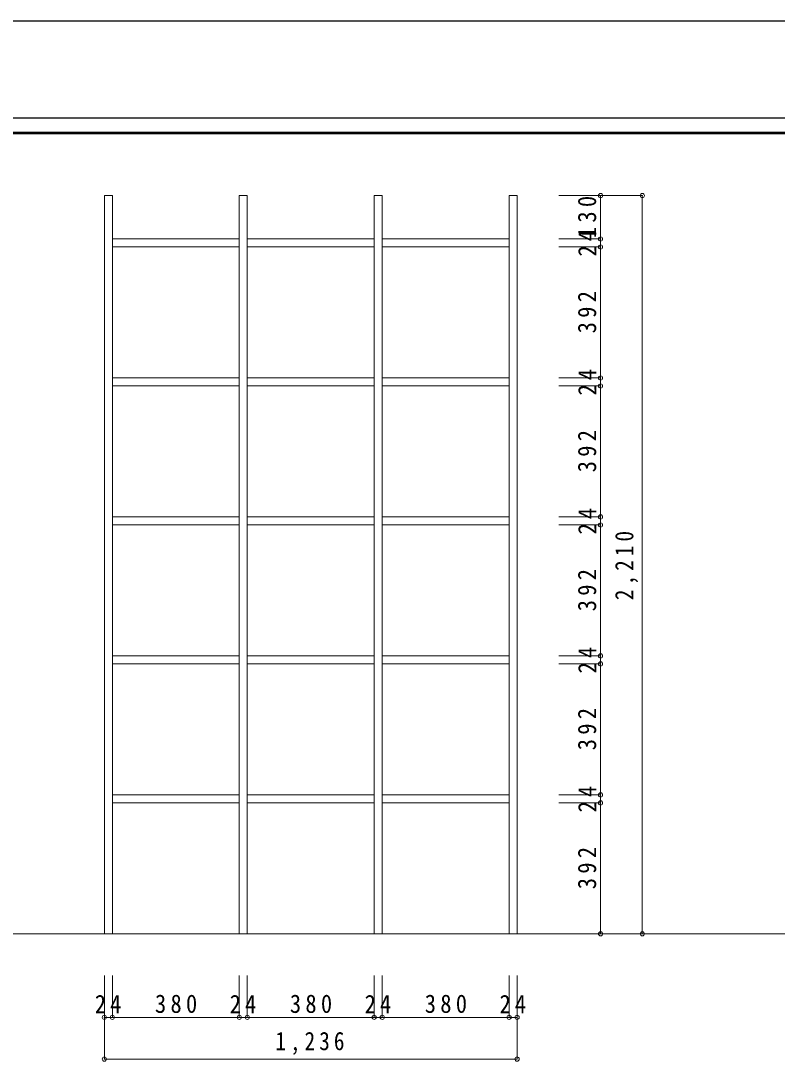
# Model space of a CAD drawing. Units: millimetres at full size, sheet at 1:25. Extents: x -11962 to 10485, y -9055 to 3479.
# Drawn here: x -1553 to 712, y 365 to 3479 of the extents above; entities that cross this region are included whole.
import ezdxf

# ---------------------------------------------------------------- set-up
doc = ezdxf.new("R2010")
doc.units = ezdxf.units.MM
doc.header["$LTSCALE"] = 25
doc.header["$PDMODE"] = 32
doc.header["$PDSIZE"] = 12.5
doc.layers.add('5-0', color=7, linetype='Continuous', lineweight=18)
doc.layers.add('F-0', color=6, linetype='Continuous')
doc.styles.add('ＭＳ ゴシック', font='')
doc.styles.get('ＭＳ ゴシック').set_extended_font_data('MS Gothic')

msp = doc.modelspace()

# ---------------------------------------------------------------- linework, layer by layer
at = {"layer": '5-0'}
for p, q in [((-1302.93, 2956.12), (-1278.93, 2956.12)), ((-1302.93, 2956.12), (-1302.93, 746.12)), ((-1278.93, 2956.12), (-1278.93, 746.12)), ((-874.93, 2956.12), (-898.93, 2956.12)), ((-898.93, 2956.12), (-898.93, 746.12)), ((-874.93, 2956.12), (-874.93, 746.12)), ((-494.93, 2956.12), (-470.93, 2956.12)), ((-494.93, 2956.12), (-494.93, 746.12)), ((-470.93, 2956.12), (-470.93, 746.12)), ((-90.93, 2956.12), (-66.93, 2956.12)), ((-90.93, 2956.12), (-90.93, 746.12)), ((-66.93, 2956.12), (-66.93, 746.12)), ((-898.93, 2826.12), (-1278.93, 2826.12)), ((-494.93, 2826.12), (-874.93, 2826.12)), ((-90.93, 2826.12), (-470.93, 2826.12)), ((-898.93, 2802.12), (-1278.93, 2802.12)), ((-494.93, 2802.12), (-874.93, 2802.12)), ((-90.93, 2802.12), (-470.93, 2802.12)), ((-898.93, 2410.12), (-1278.93, 2410.12)), ((-494.93, 2410.12), (-874.93, 2410.12)), ((-90.93, 2410.12), (-470.93, 2410.12)), ((-898.93, 2386.12), (-1278.93, 2386.12)), ((-494.93, 2386.12), (-874.93, 2386.12)), ((-90.93, 2386.12), (-470.93, 2386.12)), ((-898.93, 1994.12), (-1278.93, 1994.12)), ((-494.93, 1994.12), (-874.93, 1994.12)), ((-90.93, 1994.12), (-470.93, 1994.12)), ((-898.93, 1970.12), (-1278.93, 1970.12)), ((-494.93, 1970.12), (-874.93, 1970.12)), ((-90.93, 1970.12), (-470.93, 1970.12)), ((-898.93, 1578.12), (-1278.93, 1578.12)), ((-494.93, 1578.12), (-874.93, 1578.12)), ((-90.93, 1578.12), (-470.93, 1578.12)), ((-898.93, 1554.12), (-1278.93, 1554.12)), ((-494.93, 1554.12), (-874.93, 1554.12)), ((-90.93, 1554.12), (-470.93, 1554.12)), ((-898.93, 1162.12), (-1278.93, 1162.12)), ((-494.93, 1162.12), (-874.93, 1162.12)), ((-90.93, 1162.12), (-470.93, 1162.12)), ((-898.93, 1138.12), (-1278.93, 1138.12)), ((-494.93, 1138.12), (-874.93, 1138.12)), ((-90.93, 1138.12), (-470.93, 1138.12)), ((4741.67, 746.12), (-4991.67, 746.12))]:
    msp.add_line(p, q, dxfattribs=at)
at = {"layer": '5-0', "color": 4}
for p, q in [((183.07, 2956.12), (58.07, 2956.12)), ((308.07, 2956.12), (183.07, 2956.12)), ((183.07, 2826.12), (58.07, 2826.12)), ((183.07, 2802.12), (58.07, 2802.12)), ((183.07, 2410.12), (58.07, 2410.12)), ((183.07, 2386.12), (58.07, 2386.12)), ((183.07, 1994.12), (58.07, 1994.12)), ((183.07, 1970.12), (58.07, 1970.12)), ((183.07, 1578.12), (58.07, 1578.12)), ((183.07, 1554.12), (58.07, 1554.12)), ((183.07, 1162.12), (58.07, 1162.12)), ((183.07, 1138.12), (58.07, 1138.12)), ((183.07, 746.12), (58.07, 746.12)), ((308.07, 746.12), (183.07, 746.12)), ((-1302.93, 496.12), (-1302.93, 621.12)), ((-1278.93, 496.12), (-1278.93, 621.12)), ((-898.93, 496.12), (-898.93, 621.12)), ((-874.93, 496.12), (-874.93, 621.12)), ((-494.93, 496.12), (-494.93, 621.12)), ((-470.93, 496.12), (-470.93, 621.12)), ((-90.93, 496.12), (-90.93, 621.12)), ((-66.93, 496.12), (-66.93, 621.12)), ((-1302.93, 371.12), (-1302.93, 496.12)), ((-66.93, 371.12), (-66.93, 496.12))]:
    msp.add_line(p, q, dxfattribs=at)
at = {"layer": '5-0', "color": 3}
for p, q in [((183.07, 2826.12), (183.07, 2956.12)), ((308.07, 746.12), (308.07, 2956.12)), ((183.07, 2802.12), (183.07, 2826.12)), ((183.07, 2410.12), (183.07, 2802.12)), ((183.07, 2386.12), (183.07, 2410.12)), ((183.07, 1994.12), (183.07, 2386.12)), ((183.07, 1970.12), (183.07, 1994.12)), ((183.07, 1578.12), (183.07, 1970.12)), ((183.07, 1554.12), (183.07, 1578.12)), ((183.07, 1162.12), (183.07, 1554.12)), ((183.07, 1138.12), (183.07, 1162.12)), ((183.07, 746.12), (183.07, 1138.12)), ((-1302.93, 496.12), (-1278.93, 496.12)), ((-1278.93, 496.12), (-898.93, 496.12)), ((-898.93, 496.12), (-874.93, 496.12)), ((-874.93, 496.12), (-494.93, 496.12)), ((-494.93, 496.12), (-470.93, 496.12)), ((-470.93, 496.12), (-90.93, 496.12)), ((-90.93, 496.12), (-66.93, 496.12)), ((-1302.93, 371.12), (-66.93, 371.12))]:
    msp.add_line(p, q, dxfattribs=at)
for p in [(183.07, 2956.12), (308.07, 2956.12), (183.07, 2826.12), (183.07, 2802.12), (183.07, 2410.12), (183.07, 2386.12), (183.07, 1994.12), (183.07, 1970.12), (183.07, 1578.12), (183.07, 1554.12), (183.07, 1162.12), (183.07, 1138.12), (183.07, 746.12), (308.07, 746.12), (-1302.93, 496.12), (-1278.93, 496.12), (-898.93, 496.12), (-874.93, 496.12), (-494.93, 496.12), (-470.93, 496.12), (-90.93, 496.12), (-66.93, 496.12), (-1302.93, 371.12), (-66.93, 371.12)]:
    msp.add_point(p, dxfattribs=at)
at = {"layer": 'F-0'}
for p, q in [((-5000, 3188.41), (4750, 3188.41)), ((-5000, 3145.83), (4750, 3145.83)), ((-5000, 3141.67), (4750, 3141.67))]:
    msp.add_line(p, q, dxfattribs=at)
msp.add_lwpolyline([(-5000, 3479.17), (4750, 3479.17), (4750, 3188.41)], dxfattribs=at)

# ---------------------------------------------------------------- texts
at = {"layer": '5-0', "char_height": 54.99, "attachment_point": 7, "rotation": 90, "style": 'ＭＳ ゴシック'}
for s, insert in [('\\T1.38;\\W0.9;130', (170.57, 2828.62)), ('\\T1.36;\\W0.9;24', (170.57, 2773.49)), ('\\T1.38;\\W0.9;392', (170.57, 2543.62)), ('\\T1.36;\\W0.9;24', (170.57, 2357.49)), ('\\T1.38;\\W0.9;392', (170.57, 2127.62)), ('\\T1.36;\\W0.9;24', (170.57, 1941.49)), ('\\T1.38;\\W0.85;2,210', (295.57, 1744.87)), ('\\T1.38;\\W0.9;392', (170.57, 1711.62)), ('\\T1.36;\\W0.9;24', (170.57, 1525.49)), ('\\T1.38;\\W0.9;392', (170.57, 1295.62)), ('\\T1.36;\\W0.9;24', (170.57, 1109.49)), ('\\T1.38;\\W0.9;392', (170.57, 879.62))]:
    msp.add_mtext(s, dxfattribs=dict(at, insert=insert))
at = {"layer": '5-0', "char_height": 54.99, "attachment_point": 7, "style": 'ＭＳ ゴシック'}
for s, insert in [('\\T1.36;\\W0.9;24', (-1331.55, 508.62)), ('\\T1.38;\\W0.9;380', (-1151.43, 508.62)), ('\\T1.36;\\W0.9;24', (-927.55, 508.62)), ('\\T1.38;\\W0.9;380', (-747.43, 508.62)), ('\\T1.36;\\W0.9;24', (-523.55, 508.62)), ('\\T1.38;\\W0.9;380', (-343.43, 508.62)), ('\\T1.36;\\W0.9;24', (-119.55, 508.62)), ('\\T1.38;\\W0.85;1,236', (-791.18, 383.62))]:
    msp.add_mtext(s, dxfattribs=dict(at, insert=insert))

doc.saveas('drawing.dxf')
